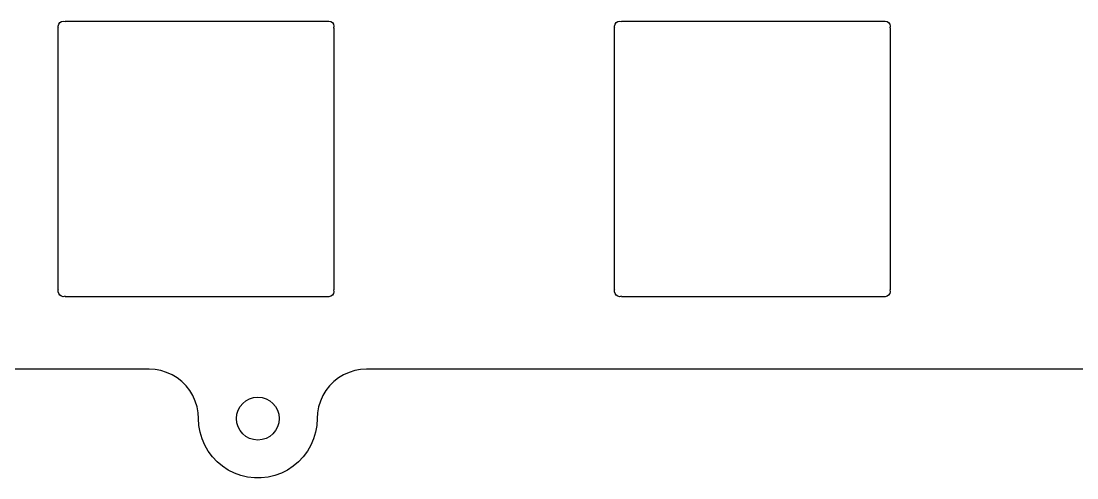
# Model space of a CAD drawing. Extents: x 55 to 248, y -167 to -34.
# Drawn here: x 110.1 to 164.3, y -167.2 to -143.7 of the extents above; entities that cross this region are included whole.
import ezdxf

# ---------------------------------------------------------------- set-up
doc = ezdxf.new("R2010")
doc.units = 0
doc.layers.add('Part__Feature1502', color=7, linetype='CONTINUOUS')

msp = doc.modelspace()

# ---------------------------------------------------------------- linework, layer by layer
at = {"layer": 'Part__Feature1502'}
for p, q in [((111.987, -143.992), (112.007, -143.894)), ((111.987, -143.992, 1.58), (112.007, -143.894, 1.58)), ((111.987, -143.992, 1.58), (112.007, -143.894, 1.58)), ((111.987, -143.992), (112.007, -143.894)), ((111.987, -144.089), (111.987, -143.992)), ((111.987, -144.089, 1.58), (111.987, -143.992, 1.58)), ((111.987, -144.089), (111.987, -143.992)), ((111.987, -144.089, 1.58), (111.987, -143.992, 1.58)), ((111.987, -143.992), (111.987, -143.992, 1.58)), ((111.987, -143.992), (111.987, -143.992, 1.58)), ((111.987, -157.536), (111.987, -144.089)), ((111.987, -157.532, 1.58), (111.987, -144.089, 1.58)), ((111.987, -157.536), (111.987, -144.089)), ((111.987, -157.532, 1.58), (111.987, -144.089, 1.58)), ((112.007, -143.894), (112.062, -143.812)), ((112.007, -143.894, 1.58), (112.062, -143.812, 1.58)), ((112.007, -143.894, 1.58), (112.062, -143.812, 1.58)), ((112.007, -143.894), (112.062, -143.812)), ((112.007, -143.894), (112.007, -143.894, 1.58)), ((112.007, -143.894), (112.007, -143.894, 1.58)), ((112.007, -144.089), (112.007, -144.089, 1.58)), ((112.007, -144.089), (112.007, -144.089, 1.58)), ((112.062, -143.812), (112.144, -143.757)), ((112.062, -143.812, 1.58), (112.144, -143.757, 1.58)), ((112.062, -143.812, 1.58), (112.144, -143.757, 1.58)), ((112.062, -143.812), (112.144, -143.757)), ((112.062, -143.812), (112.062, -143.812, 1.58)), ((112.062, -143.812), (112.062, -143.812, 1.58)), ((112.144, -143.757), (112.241, -143.737)), ((112.144, -143.757, 1.58), (112.241, -143.737, 1.58)), ((112.144, -143.757, 1.58), (112.241, -143.737, 1.58)), ((112.144, -143.757), (112.241, -143.737)), ((112.144, -143.757), (112.144, -143.757, 1.58)), ((112.144, -143.757), (112.144, -143.757, 1.58)), ((112.242, -143.738), (112.339, -143.757)), ((112.242, -143.738, 1.58), (112.343, -143.758, 1.58)), ((112.242, -143.738), (112.242, -143.738, 1.58)), ((112.242, -143.738), (112.242, -143.738, 1.58)), ((112.242, -143.738, 1.58), (112.343, -143.758, 1.58)), ((112.242, -143.738), (112.339, -143.757)), ((112.339, -143.738), (125.786, -143.738)), ((112.339, -143.738), (125.786, -143.738)), ((112.339, -143.757), (112.339, -143.757, 1.58)), ((112.339, -143.757), (112.339, -143.757, 1.58)), ((112.343, -143.738, 1.58), (125.786, -143.738, 1.58)), ((112.343, -143.738, 1.58), (125.786, -143.738, 1.58)), ((125.786, -143.738), (125.883, -143.738)), ((125.786, -143.738, 1.58), (125.883, -143.738, 1.58)), ((125.786, -143.738), (125.883, -143.738)), ((125.786, -143.738, 1.58), (125.883, -143.738, 1.58)), ((125.786, -143.757), (125.786, -143.757, 1.58)), ((125.786, -143.757), (125.786, -143.757, 1.58)), ((125.883, -143.738), (125.981, -143.757)), ((125.883, -143.738, 1.58), (125.981, -143.757, 1.58)), ((125.883, -143.738), (125.883, -143.738, 1.58)), ((125.883, -143.738), (125.883, -143.738, 1.58)), ((125.883, -143.738, 1.58), (125.981, -143.757, 1.58)), ((125.883, -143.738), (125.981, -143.757)), ((125.981, -143.757), (126.063, -143.812)), ((125.981, -143.757, 1.58), (126.063, -143.812, 1.58)), ((125.981, -143.757), (125.981, -143.757, 1.58)), ((125.981, -143.757), (125.981, -143.757, 1.58)), ((125.981, -143.757, 1.58), (126.063, -143.812, 1.58)), ((125.981, -143.757), (126.063, -143.812)), ((126.063, -143.812), (126.118, -143.894)), ((126.063, -143.812, 1.58), (126.118, -143.894, 1.58)), ((126.063, -143.812), (126.063, -143.812, 1.58)), ((126.063, -143.812), (126.063, -143.812, 1.58)), ((126.063, -143.812, 1.58), (126.118, -143.894, 1.58)), ((126.063, -143.812), (126.118, -143.894)), ((126.138, -143.992, 1.58), (126.117, -144.093, 1.58)), ((126.138, -143.992, 1.58), (126.117, -144.093, 1.58)), ((126.118, -143.894), (126.138, -143.992)), ((126.118, -143.894, 1.58), (126.138, -143.992, 1.58)), ((126.118, -143.894), (126.118, -143.894, 1.58)), ((126.118, -143.894), (126.118, -143.894, 1.58)), ((126.118, -143.894, 1.58), (126.138, -143.992, 1.58)), ((126.118, -143.894), (126.138, -143.992)), ((126.138, -143.992), (126.118, -144.089)), ((126.138, -143.992), (126.118, -144.089)), ((126.118, -144.089), (126.118, -144.089, 1.58)), ((126.118, -144.089), (126.118, -144.089, 1.58)), ((126.138, -143.992), (126.138, -143.992, 1.58)), ((126.138, -143.992), (126.138, -143.992, 1.58)), ((126.138, -144.089), (126.138, -157.536)), ((126.138, -144.089), (126.138, -157.536)), ((126.138, -144.093, 1.58), (126.138, -157.536, 1.58)), ((126.138, -144.093, 1.58), (126.138, -157.536, 1.58)), ((140.562, -143.992), (140.582, -143.894)), ((140.562, -143.992, 1.58), (140.582, -143.894, 1.58)), ((140.562, -143.992, 1.58), (140.582, -143.894, 1.58)), ((140.562, -143.992), (140.582, -143.894)), ((140.562, -144.089), (140.562, -143.992)), ((140.562, -144.089, 1.58), (140.562, -143.992, 1.58)), ((140.562, -144.089), (140.562, -143.992)), ((140.562, -144.089, 1.58), (140.562, -143.992, 1.58)), ((140.562, -143.992), (140.562, -143.992, 1.58)), ((140.562, -143.992), (140.562, -143.992, 1.58)), ((140.562, -157.536), (140.562, -144.089)), ((140.562, -157.536, 1.58), (140.562, -144.089, 1.58)), ((140.562, -157.536), (140.562, -144.089)), ((140.562, -157.536, 1.58), (140.562, -144.089, 1.58)), ((140.582, -143.894), (140.637, -143.812)), ((140.582, -143.894, 1.58), (140.637, -143.812, 1.58)), ((140.582, -143.894, 1.58), (140.637, -143.812, 1.58)), ((140.582, -143.894), (140.637, -143.812)), ((140.582, -143.894), (140.582, -143.894, 1.58)), ((140.582, -143.894), (140.582, -143.894, 1.58)), ((140.582, -144.089), (140.582, -144.089, 1.58)), ((140.582, -144.089), (140.582, -144.089, 1.58)), ((140.637, -143.812), (140.719, -143.757)), ((140.637, -143.812, 1.58), (140.719, -143.757, 1.58)), ((140.637, -143.812, 1.58), (140.719, -143.757, 1.58)), ((140.637, -143.812), (140.719, -143.757)), ((140.637, -143.812), (140.637, -143.812, 1.58)), ((140.637, -143.812), (140.637, -143.812, 1.58)), ((140.719, -143.757), (140.816, -143.737)), ((140.719, -143.757, 1.58), (140.816, -143.737, 1.58)), ((140.719, -143.757, 1.58), (140.816, -143.737, 1.58)), ((140.719, -143.757), (140.816, -143.737)), ((140.719, -143.757), (140.719, -143.757, 1.58)), ((140.719, -143.757), (140.719, -143.757, 1.58)), ((140.816, -143.738), (140.914, -143.757)), ((140.816, -143.738, 1.58), (140.914, -143.757, 1.58)), ((140.816, -143.738), (140.816, -143.738, 1.58)), ((140.816, -143.738), (140.816, -143.738, 1.58)), ((140.816, -143.738, 1.58), (140.914, -143.757, 1.58)), ((140.816, -143.738), (140.914, -143.757)), ((140.914, -143.738), (154.361, -143.738)), ((140.914, -143.738, 1.58), (154.361, -143.738, 1.58)), ((140.914, -143.738), (154.361, -143.738)), ((140.914, -143.738, 1.58), (154.361, -143.738, 1.58)), ((140.914, -143.757), (140.914, -143.757, 1.58)), ((140.914, -143.757), (140.914, -143.757, 1.58)), ((154.361, -143.738), (154.458, -143.738)), ((154.361, -143.738, 1.58), (154.458, -143.738, 1.58)), ((154.361, -143.738), (154.458, -143.738)), ((154.361, -143.738, 1.58), (154.458, -143.738, 1.58)), ((154.361, -143.757), (154.361, -143.757, 1.58)), ((154.361, -143.757), (154.361, -143.757, 1.58)), ((154.458, -143.738), (154.556, -143.757)), ((154.458, -143.738, 1.58), (154.556, -143.757, 1.58)), ((154.458, -143.738), (154.458, -143.738, 1.58)), ((154.458, -143.738), (154.458, -143.738, 1.58)), ((154.458, -143.738, 1.58), (154.556, -143.757, 1.58)), ((154.458, -143.738), (154.556, -143.757)), ((154.556, -143.757), (154.638, -143.812)), ((154.556, -143.757, 1.58), (154.638, -143.812, 1.58)), ((154.556, -143.757), (154.556, -143.757, 1.58)), ((154.556, -143.757), (154.556, -143.757, 1.58)), ((154.556, -143.757, 1.58), (154.638, -143.812, 1.58)), ((154.556, -143.757), (154.638, -143.812)), ((154.638, -143.812), (154.693, -143.894)), ((154.638, -143.812, 1.58), (154.693, -143.894, 1.58)), ((154.638, -143.812), (154.638, -143.812, 1.58)), ((154.638, -143.812), (154.638, -143.812, 1.58)), ((154.638, -143.812, 1.58), (154.693, -143.894, 1.58)), ((154.638, -143.812), (154.693, -143.894)), ((154.693, -143.894), (154.713, -143.992)), ((154.693, -143.894, 1.58), (154.713, -143.992, 1.58)), ((154.693, -143.894), (154.693, -143.894, 1.58)), ((154.693, -143.894), (154.693, -143.894, 1.58)), ((154.693, -143.894, 1.58), (154.713, -143.992, 1.58)), ((154.693, -143.894), (154.713, -143.992)), ((154.713, -143.992), (154.693, -144.089)), ((154.713, -143.992, 1.58), (154.693, -144.089, 1.58)), ((154.713, -143.992, 1.58), (154.693, -144.089, 1.58)), ((154.713, -143.992), (154.693, -144.089)), ((154.693, -144.089), (154.693, -144.089, 1.58)), ((154.693, -144.089), (154.693, -144.089, 1.58)), ((154.713, -143.992), (154.713, -143.992, 1.58)), ((154.713, -143.992), (154.713, -143.992, 1.58)), ((154.713, -144.089), (154.713, -157.536)), ((154.713, -144.089, 1.58), (154.713, -157.536, 1.58)), ((154.713, -144.089), (154.713, -157.536)), ((154.713, -144.089, 1.58), (154.713, -157.536, 1.58)), ((111.987, -157.633, 1.58), (111.987, -157.532, 1.58)), ((111.987, -157.633, 1.58), (111.987, -157.532, 1.58)), ((111.987, -157.633), (111.987, -157.536)), ((111.987, -157.633), (111.987, -157.536)), ((112.007, -157.731), (111.987, -157.633)), ((112.007, -157.731, 1.58), (111.987, -157.633, 1.58)), ((112.007, -157.731, 1.58), (111.987, -157.633, 1.58)), ((111.987, -157.633), (111.987, -157.633, 1.58)), ((112.007, -157.731), (111.987, -157.633)), ((111.987, -157.633), (111.987, -157.633, 1.58)), ((112.007, -157.536), (112.007, -157.536, 1.58)), ((112.007, -157.536), (112.007, -157.536, 1.58)), ((112.062, -157.813), (112.007, -157.731)), ((112.062, -157.813, 1.58), (112.007, -157.731, 1.58)), ((112.062, -157.813, 1.58), (112.007, -157.731, 1.58)), ((112.007, -157.731), (112.007, -157.731, 1.58)), ((112.062, -157.813), (112.007, -157.731)), ((112.007, -157.731), (112.007, -157.731, 1.58)), ((126.118, -157.731), (126.063, -157.813)), ((126.118, -157.731, 1.58), (126.063, -157.813, 1.58)), ((126.118, -157.731, 1.58), (126.063, -157.813, 1.58)), ((126.118, -157.731), (126.063, -157.813)), ((126.118, -157.536), (126.138, -157.633)), ((126.118, -157.536, 1.58), (126.138, -157.633, 1.58)), ((126.118, -157.536), (126.118, -157.536, 1.58)), ((126.118, -157.536), (126.118, -157.536, 1.58)), ((126.118, -157.536, 1.58), (126.138, -157.633, 1.58)), ((126.118, -157.536), (126.138, -157.633)), ((126.138, -157.633), (126.118, -157.731)), ((126.138, -157.633, 1.58), (126.118, -157.731, 1.58)), ((126.138, -157.633, 1.58), (126.118, -157.731, 1.58)), ((126.138, -157.633), (126.118, -157.731)), ((126.118, -157.731), (126.118, -157.731, 1.58)), ((126.118, -157.731), (126.118, -157.731, 1.58)), ((126.138, -157.633), (126.138, -157.633, 1.58)), ((126.138, -157.633), (126.138, -157.633, 1.58)), ((140.562, -157.633), (140.562, -157.536)), ((140.562, -157.633, 1.58), (140.562, -157.536, 1.58)), ((140.562, -157.633), (140.562, -157.536)), ((140.562, -157.633, 1.58), (140.562, -157.536, 1.58)), ((140.582, -157.731), (140.562, -157.633)), ((140.582, -157.731, 1.58), (140.562, -157.633, 1.58)), ((140.582, -157.731, 1.58), (140.562, -157.633, 1.58)), ((140.562, -157.633), (140.562, -157.633, 1.58)), ((140.582, -157.731), (140.562, -157.633)), ((140.562, -157.633), (140.562, -157.633, 1.58)), ((140.582, -157.536), (140.582, -157.536, 1.58)), ((140.582, -157.536), (140.582, -157.536, 1.58)), ((140.637, -157.813), (140.582, -157.731)), ((140.637, -157.813, 1.58), (140.582, -157.731, 1.58)), ((140.637, -157.813, 1.58), (140.582, -157.731, 1.58)), ((140.582, -157.731), (140.582, -157.731, 1.58)), ((140.637, -157.813), (140.582, -157.731)), ((140.582, -157.731), (140.582, -157.731, 1.58)), ((154.693, -157.731), (154.638, -157.813)), ((154.693, -157.731, 1.58), (154.638, -157.813, 1.58)), ((154.693, -157.731, 1.58), (154.638, -157.813, 1.58)), ((154.693, -157.731), (154.638, -157.813)), ((154.693, -157.536), (154.713, -157.633)), ((154.693, -157.536, 1.58), (154.713, -157.633, 1.58)), ((154.693, -157.536), (154.693, -157.536, 1.58)), ((154.693, -157.536), (154.693, -157.536, 1.58)), ((154.693, -157.536, 1.58), (154.713, -157.633, 1.58)), ((154.693, -157.536), (154.713, -157.633)), ((154.713, -157.633), (154.693, -157.731)), ((154.713, -157.633, 1.58), (154.693, -157.731, 1.58)), ((154.713, -157.633, 1.58), (154.693, -157.731, 1.58)), ((154.713, -157.633), (154.693, -157.731)), ((154.693, -157.731), (154.693, -157.731, 1.58)), ((154.693, -157.731), (154.693, -157.731, 1.58)), ((154.713, -157.633), (154.713, -157.633, 1.58)), ((154.713, -157.633), (154.713, -157.633, 1.58)), ((112.144, -157.868), (112.062, -157.813)), ((112.144, -157.868, 1.58), (112.062, -157.813, 1.58)), ((112.144, -157.868, 1.58), (112.062, -157.813, 1.58)), ((112.062, -157.813), (112.062, -157.813, 1.58)), ((112.144, -157.868), (112.062, -157.813)), ((112.062, -157.813), (112.062, -157.813, 1.58)), ((112.242, -157.887), (112.144, -157.868)), ((112.242, -157.887, 1.58), (112.144, -157.868, 1.58)), ((112.242, -157.887, 1.58), (112.144, -157.868, 1.58)), ((112.144, -157.868), (112.144, -157.868, 1.58)), ((112.242, -157.887), (112.144, -157.868)), ((112.144, -157.868), (112.144, -157.868, 1.58)), ((112.339, -157.868), (112.242, -157.888)), ((112.339, -157.868, 1.58), (112.242, -157.888, 1.58)), ((112.339, -157.868, 1.58), (112.242, -157.888, 1.58)), ((112.339, -157.868), (112.242, -157.888)), ((112.242, -157.887), (112.242, -157.887, 1.58)), ((112.242, -157.887), (112.242, -157.887, 1.58)), ((112.339, -157.868), (112.339, -157.868, 1.58)), ((112.339, -157.868), (112.339, -157.868, 1.58)), ((125.786, -157.887), (112.339, -157.887)), ((125.782, -157.887, 1.58), (112.339, -157.887, 1.58)), ((125.786, -157.887), (112.339, -157.887)), ((125.782, -157.887, 1.58), (112.339, -157.887, 1.58)), ((125.883, -157.887, 1.58), (125.782, -157.887, 1.58)), ((125.883, -157.887, 1.58), (125.782, -157.887, 1.58)), ((125.786, -157.868), (125.786, -157.868, 1.58)), ((125.786, -157.868), (125.786, -157.868, 1.58)), ((125.883, -157.887), (125.786, -157.887)), ((125.883, -157.887), (125.786, -157.887)), ((125.883, -157.887), (125.883, -157.887, 1.58)), ((125.883, -157.887), (125.883, -157.887, 1.58)), ((125.981, -157.868), (125.884, -157.888)), ((125.981, -157.868, 1.58), (125.884, -157.888, 1.58)), ((125.981, -157.868, 1.58), (125.884, -157.888, 1.58)), ((125.981, -157.868), (125.884, -157.888)), ((126.063, -157.813), (125.981, -157.868)), ((126.063, -157.813, 1.58), (125.981, -157.868, 1.58)), ((126.063, -157.813, 1.58), (125.981, -157.868, 1.58)), ((126.063, -157.813), (125.981, -157.868)), ((125.981, -157.868), (125.981, -157.868, 1.58)), ((125.981, -157.868), (125.981, -157.868, 1.58)), ((126.063, -157.813), (126.063, -157.813, 1.58)), ((126.063, -157.813), (126.063, -157.813, 1.58)), ((140.719, -157.868), (140.637, -157.813)), ((140.719, -157.868, 1.58), (140.637, -157.813, 1.58)), ((140.719, -157.868, 1.58), (140.637, -157.813, 1.58)), ((140.637, -157.813), (140.637, -157.813, 1.58)), ((140.719, -157.868), (140.637, -157.813)), ((140.637, -157.813), (140.637, -157.813, 1.58)), ((140.816, -157.887), (140.719, -157.868)), ((140.816, -157.887, 1.58), (140.719, -157.868, 1.58)), ((140.816, -157.887, 1.58), (140.719, -157.868, 1.58)), ((140.719, -157.868), (140.719, -157.868, 1.58)), ((140.816, -157.887), (140.719, -157.868)), ((140.719, -157.868), (140.719, -157.868, 1.58)), ((140.914, -157.868), (140.816, -157.888)), ((140.914, -157.868, 1.58), (140.816, -157.888, 1.58)), ((140.914, -157.868, 1.58), (140.816, -157.888, 1.58)), ((140.914, -157.868), (140.816, -157.888)), ((140.816, -157.887), (140.816, -157.887, 1.58)), ((140.816, -157.887), (140.816, -157.887, 1.58)), ((140.914, -157.868), (140.914, -157.868, 1.58)), ((140.914, -157.868), (140.914, -157.868, 1.58)), ((154.361, -157.887), (140.914, -157.887)), ((154.361, -157.887, 1.58), (140.914, -157.887, 1.58)), ((154.361, -157.887), (140.914, -157.887)), ((154.361, -157.887, 1.58), (140.914, -157.887, 1.58)), ((154.361, -157.868), (154.361, -157.868, 1.58)), ((154.361, -157.868), (154.361, -157.868, 1.58)), ((154.458, -157.887), (154.361, -157.887)), ((154.458, -157.887, 1.58), (154.361, -157.887, 1.58)), ((154.458, -157.887), (154.361, -157.887)), ((154.458, -157.887, 1.58), (154.361, -157.887, 1.58)), ((154.556, -157.868), (154.458, -157.888)), ((154.556, -157.868, 1.58), (154.458, -157.888, 1.58)), ((154.556, -157.868, 1.58), (154.458, -157.888, 1.58)), ((154.556, -157.868), (154.458, -157.888)), ((154.458, -157.887), (154.458, -157.887, 1.58)), ((154.458, -157.887), (154.458, -157.887, 1.58)), ((154.638, -157.813), (154.556, -157.868)), ((154.638, -157.813, 1.58), (154.556, -157.868, 1.58)), ((154.638, -157.813, 1.58), (154.556, -157.868, 1.58)), ((154.638, -157.813), (154.556, -157.868)), ((154.556, -157.868), (154.556, -157.868, 1.58)), ((154.556, -157.868), (154.556, -157.868, 1.58)), ((154.638, -157.813), (154.638, -157.813, 1.58)), ((154.638, -157.813), (154.638, -157.813, 1.58)), ((116.65, -161.61), (61.91, -161.607)), ((116.65, -161.61, 1.58), (61.91, -161.607, 1.58)), ((116.65, -161.61, 1.58), (61.91, -161.607, 1.58)), ((116.65, -161.61), (61.91, -161.607)), ((116.956, -161.629), (116.65, -161.61)), ((116.956, -161.629, 1.58), (116.65, -161.61, 1.58)), ((116.65, -161.61), (116.65, -161.61, 1.58)), ((116.956, -161.629, 1.58), (116.65, -161.61, 1.58)), ((116.65, -161.61), (116.65, -161.61, 1.58)), ((116.956, -161.629), (116.65, -161.61)), ((117.258, -161.684), (116.956, -161.629)), ((117.258, -161.684, 1.58), (116.956, -161.629, 1.58)), ((116.956, -161.629), (116.956, -161.629, 1.58)), ((117.258, -161.684, 1.58), (116.956, -161.629, 1.58)), ((116.956, -161.629), (116.956, -161.629, 1.58)), ((117.258, -161.684), (116.956, -161.629)), ((117.55, -161.775), (117.258, -161.684)), ((117.55, -161.775, 1.58), (117.258, -161.684, 1.58)), ((117.258, -161.684), (117.258, -161.684, 1.58)), ((117.55, -161.775, 1.58), (117.258, -161.684, 1.58)), ((117.258, -161.684), (117.258, -161.684, 1.58)), ((117.55, -161.775), (117.258, -161.684)), ((117.83, -161.901), (117.55, -161.775)), ((117.83, -161.901, 1.58), (117.55, -161.775, 1.58)), ((117.55, -161.775), (117.55, -161.775, 1.58)), ((117.83, -161.901, 1.58), (117.55, -161.775, 1.58)), ((117.55, -161.775), (117.55, -161.775, 1.58)), ((117.83, -161.901), (117.55, -161.775)), ((118.092, -162.059), (117.83, -161.901)), ((118.092, -162.059, 1.58), (117.83, -161.901, 1.58)), ((117.83, -161.901), (117.83, -161.901, 1.58)), ((118.092, -162.059, 1.58), (117.83, -161.901, 1.58)), ((117.83, -161.901), (117.83, -161.901, 1.58)), ((118.092, -162.059), (117.83, -161.901)), ((118.333, -162.248), (118.092, -162.059)), ((118.333, -162.248, 1.58), (118.092, -162.059, 1.58)), ((118.092, -162.059), (118.092, -162.059, 1.58)), ((118.333, -162.248, 1.58), (118.092, -162.059, 1.58)), ((118.092, -162.059), (118.092, -162.059, 1.58)), ((118.333, -162.248), (118.092, -162.059)), ((126.38, -162.059), (126.139, -162.248)), ((126.38, -162.059, 1.58), (126.139, -162.248, 1.58)), ((126.38, -162.059, 1.58), (126.139, -162.248, 1.58)), ((126.38, -162.059), (126.139, -162.248)), ((126.642, -161.901), (126.38, -162.059)), ((126.642, -161.901, 1.58), (126.38, -162.059, 1.58)), ((126.642, -161.901, 1.58), (126.38, -162.059, 1.58)), ((126.642, -161.901), (126.38, -162.059)), ((126.38, -162.059), (126.38, -162.059, 1.58)), ((126.38, -162.059), (126.38, -162.059, 1.58)), ((126.922, -161.775), (126.642, -161.901)), ((126.922, -161.775, 1.58), (126.642, -161.901, 1.58)), ((126.922, -161.775, 1.58), (126.642, -161.901, 1.58)), ((126.922, -161.775), (126.642, -161.901)), ((126.642, -161.901), (126.642, -161.901, 1.58)), ((126.642, -161.901), (126.642, -161.901, 1.58)), ((127.214, -161.684), (126.922, -161.775)), ((127.214, -161.684, 1.58), (126.922, -161.775, 1.58)), ((127.214, -161.684, 1.58), (126.922, -161.775, 1.58)), ((127.214, -161.684), (126.922, -161.775)), ((126.922, -161.775), (126.922, -161.775, 1.58)), ((126.922, -161.775), (126.922, -161.775, 1.58)), ((127.515, -161.629), (127.214, -161.684)), ((127.515, -161.629, 1.58), (127.214, -161.684, 1.58)), ((127.515, -161.629, 1.58), (127.214, -161.684, 1.58)), ((127.515, -161.629), (127.214, -161.684)), ((127.214, -161.684), (127.214, -161.684, 1.58)), ((127.214, -161.684), (127.214, -161.684, 1.58)), ((127.821, -161.61), (127.515, -161.629)), ((127.821, -161.61, 1.58), (127.515, -161.629, 1.58)), ((127.821, -161.61, 1.58), (127.515, -161.629, 1.58)), ((127.821, -161.61), (127.515, -161.629)), ((127.515, -161.629), (127.515, -161.629, 1.58)), ((127.515, -161.629), (127.515, -161.629, 1.58)), ((176.976, -161.61), (127.821, -161.61)), ((176.976, -161.61, 1.58), (127.821, -161.61, 1.58)), ((127.821, -161.61), (127.821, -161.61, 1.58)), ((176.976, -161.61, 1.58), (127.821, -161.61, 1.58)), ((127.821, -161.61), (127.821, -161.61, 1.58)), ((176.976, -161.61), (127.821, -161.61)), ((118.55, -162.465), (118.333, -162.248)), ((118.55, -162.465, 1.58), (118.333, -162.248, 1.58)), ((118.333, -162.248), (118.333, -162.248, 1.58)), ((118.55, -162.465, 1.58), (118.333, -162.248, 1.58)), ((118.333, -162.248), (118.333, -162.248, 1.58)), ((118.55, -162.465), (118.333, -162.248)), ((118.739, -162.706), (118.55, -162.465)), ((118.739, -162.706, 1.58), (118.55, -162.465, 1.58)), ((118.55, -162.465), (118.55, -162.465, 1.58)), ((118.739, -162.706, 1.58), (118.55, -162.465, 1.58)), ((118.55, -162.465), (118.55, -162.465, 1.58)), ((118.739, -162.706), (118.55, -162.465)), ((125.922, -162.465), (125.733, -162.706)), ((125.922, -162.465, 1.58), (125.733, -162.706, 1.58)), ((125.922, -162.465, 1.58), (125.733, -162.706, 1.58)), ((125.922, -162.465), (125.733, -162.706)), ((126.139, -162.248), (125.922, -162.465)), ((126.139, -162.248, 1.58), (125.922, -162.465, 1.58)), ((126.139, -162.248, 1.58), (125.922, -162.465, 1.58)), ((126.139, -162.248), (125.922, -162.465)), ((125.922, -162.465), (125.922, -162.465, 1.58)), ((125.922, -162.465), (125.922, -162.465, 1.58)), ((126.139, -162.248), (126.139, -162.248, 1.58)), ((126.139, -162.248), (126.139, -162.248, 1.58)), ((118.897, -162.968), (118.739, -162.706)), ((118.897, -162.968, 1.58), (118.739, -162.706, 1.58)), ((118.739, -162.706), (118.739, -162.706, 1.58)), ((118.897, -162.968, 1.58), (118.739, -162.706, 1.58)), ((118.739, -162.706), (118.739, -162.706, 1.58)), ((118.897, -162.968), (118.739, -162.706)), ((119.023, -163.248), (118.897, -162.968)), ((119.023, -163.248, 1.58), (118.897, -162.968, 1.58)), ((118.897, -162.968), (118.897, -162.968, 1.58)), ((119.023, -163.248, 1.58), (118.897, -162.968, 1.58)), ((118.897, -162.968), (118.897, -162.968, 1.58)), ((119.023, -163.248), (118.897, -162.968)), ((125.574, -162.968), (125.449, -163.248)), ((125.574, -162.968, 1.58), (125.449, -163.248, 1.58)), ((125.574, -162.968, 1.58), (125.449, -163.248, 1.58)), ((125.574, -162.968), (125.449, -163.248)), ((125.733, -162.706), (125.574, -162.968)), ((125.733, -162.706, 1.58), (125.574, -162.968, 1.58)), ((125.733, -162.706, 1.58), (125.574, -162.968, 1.58)), ((125.733, -162.706), (125.574, -162.968)), ((125.574, -162.968), (125.574, -162.968, 1.58)), ((125.574, -162.968), (125.574, -162.968, 1.58)), ((125.733, -162.706), (125.733, -162.706, 1.58)), ((125.733, -162.706), (125.733, -162.706, 1.58)), ((119.114, -163.54), (119.023, -163.248)), ((119.114, -163.54, 1.58), (119.023, -163.248, 1.58)), ((119.023, -163.248), (119.023, -163.248, 1.58)), ((119.114, -163.54, 1.58), (119.023, -163.248, 1.58)), ((119.023, -163.248), (119.023, -163.248, 1.58)), ((119.114, -163.54), (119.023, -163.248)), ((119.169, -163.842), (119.114, -163.54)), ((119.169, -163.842, 1.58), (119.114, -163.54, 1.58)), ((119.114, -163.54), (119.114, -163.54, 1.58)), ((119.169, -163.842, 1.58), (119.114, -163.54, 1.58)), ((119.114, -163.54), (119.114, -163.54, 1.58)), ((119.169, -163.842), (119.114, -163.54)), ((125.358, -163.54), (125.302, -163.842)), ((125.358, -163.54, 1.58), (125.302, -163.842, 1.58)), ((125.358, -163.54, 1.58), (125.302, -163.842, 1.58)), ((125.358, -163.54), (125.302, -163.842)), ((125.449, -163.248), (125.358, -163.54)), ((125.449, -163.248, 1.58), (125.358, -163.54, 1.58)), ((125.449, -163.248, 1.58), (125.358, -163.54, 1.58)), ((125.449, -163.248), (125.358, -163.54)), ((125.358, -163.54), (125.358, -163.54, 1.58)), ((125.358, -163.54), (125.358, -163.54, 1.58)), ((125.449, -163.248), (125.449, -163.248, 1.58)), ((125.449, -163.248), (125.449, -163.248, 1.58)), ((119.188, -164.148), (119.169, -163.842)), ((119.188, -164.148, 1.58), (119.169, -163.842, 1.58)), ((119.169, -163.842), (119.169, -163.842, 1.58)), ((119.188, -164.148, 1.58), (119.169, -163.842, 1.58)), ((119.169, -163.842), (119.169, -163.842, 1.58)), ((119.188, -164.148), (119.169, -163.842)), ((119.208, -164.501), (119.188, -164.148)), ((119.208, -164.501, 1.58), (119.188, -164.148, 1.58)), ((119.188, -164.148), (119.188, -164.148, 1.58)), ((119.208, -164.501, 1.58), (119.188, -164.148, 1.58)), ((119.188, -164.148), (119.188, -164.148, 1.58)), ((119.208, -164.501), (119.188, -164.148)), ((123.336, -164.148), (123.336, -164.148, 1.58)), ((123.336, -164.148), (123.336, -164.148, 1.58)), ((125.284, -164.148), (125.263, -164.501)), ((125.284, -164.148, 1.58), (125.263, -164.501, 1.58)), ((125.284, -164.148, 1.58), (125.263, -164.501, 1.58)), ((125.284, -164.148), (125.263, -164.501)), ((125.302, -163.842), (125.284, -164.148)), ((125.302, -163.842, 1.58), (125.284, -164.148, 1.58)), ((125.302, -163.842, 1.58), (125.284, -164.148, 1.58)), ((125.302, -163.842), (125.284, -164.148)), ((125.284, -164.148), (125.284, -164.148, 1.58)), ((125.284, -164.148), (125.284, -164.148, 1.58)), ((125.302, -163.842), (125.302, -163.842, 1.58)), ((125.302, -163.842), (125.302, -163.842, 1.58)), ((119.27, -164.85), (119.208, -164.501)), ((119.27, -164.85, 1.58), (119.208, -164.501, 1.58)), ((119.208, -164.501), (119.208, -164.501, 1.58)), ((119.27, -164.85, 1.58), (119.208, -164.501, 1.58)), ((119.208, -164.501), (119.208, -164.501, 1.58)), ((119.27, -164.85), (119.208, -164.501)), ((119.372, -165.19), (119.27, -164.85)), ((119.372, -165.19, 1.58), (119.27, -164.85, 1.58)), ((119.27, -164.85), (119.27, -164.85, 1.58)), ((119.372, -165.19, 1.58), (119.27, -164.85, 1.58)), ((119.27, -164.85), (119.27, -164.85, 1.58)), ((119.372, -165.19), (119.27, -164.85)), ((125.202, -164.85), (125.1, -165.19)), ((125.202, -164.85, 1.58), (125.1, -165.19, 1.58)), ((125.202, -164.85, 1.58), (125.1, -165.19, 1.58)), ((125.202, -164.85), (125.1, -165.19)), ((125.263, -164.501), (125.202, -164.85)), ((125.263, -164.501, 1.58), (125.202, -164.85, 1.58)), ((125.263, -164.501, 1.58), (125.202, -164.85, 1.58)), ((125.263, -164.501), (125.202, -164.85)), ((125.202, -164.85), (125.202, -164.85, 1.58)), ((125.202, -164.85), (125.202, -164.85, 1.58)), ((125.263, -164.501), (125.263, -164.501, 1.58)), ((125.263, -164.501), (125.263, -164.501, 1.58)), ((119.512, -165.515), (119.372, -165.19)), ((119.512, -165.515, 1.58), (119.372, -165.19, 1.58)), ((119.372, -165.19), (119.372, -165.19, 1.58)), ((119.512, -165.515, 1.58), (119.372, -165.19, 1.58)), ((119.372, -165.19), (119.372, -165.19, 1.58)), ((119.512, -165.515), (119.372, -165.19)), ((125.1, -165.19), (124.96, -165.515)), ((125.1, -165.19, 1.58), (124.96, -165.515, 1.58)), ((125.1, -165.19, 1.58), (124.96, -165.515, 1.58)), ((125.1, -165.19), (124.96, -165.515)), ((125.1, -165.19), (125.1, -165.19, 1.58)), ((125.1, -165.19), (125.1, -165.19, 1.58)), ((119.689, -165.822), (119.512, -165.515)), ((119.689, -165.822, 1.58), (119.512, -165.515, 1.58)), ((119.512, -165.515), (119.512, -165.515, 1.58)), ((119.689, -165.822, 1.58), (119.512, -165.515, 1.58)), ((119.512, -165.515), (119.512, -165.515, 1.58)), ((119.689, -165.822), (119.512, -165.515)), ((119.901, -166.107), (119.689, -165.822)), ((119.901, -166.107, 1.58), (119.689, -165.822, 1.58)), ((119.689, -165.822), (119.689, -165.822, 1.58)), ((119.901, -166.107, 1.58), (119.689, -165.822, 1.58)), ((119.689, -165.822), (119.689, -165.822, 1.58)), ((119.901, -166.107), (119.689, -165.822)), ((124.782, -165.822), (124.571, -166.107)), ((124.782, -165.822, 1.58), (124.571, -166.107, 1.58)), ((124.782, -165.822, 1.58), (124.571, -166.107, 1.58)), ((124.782, -165.822), (124.571, -166.107)), ((124.96, -165.515), (124.782, -165.822)), ((124.96, -165.515, 1.58), (124.782, -165.822, 1.58)), ((124.96, -165.515, 1.58), (124.782, -165.822, 1.58)), ((124.96, -165.515), (124.782, -165.822)), ((124.782, -165.822), (124.782, -165.822, 1.58)), ((124.782, -165.822), (124.782, -165.822, 1.58)), ((124.96, -165.515), (124.96, -165.515, 1.58)), ((124.96, -165.515), (124.96, -165.515, 1.58)), ((120.144, -166.365), (119.901, -166.107)), ((120.144, -166.365, 1.58), (119.901, -166.107, 1.58)), ((119.901, -166.107), (119.901, -166.107, 1.58)), ((120.144, -166.365, 1.58), (119.901, -166.107, 1.58)), ((119.901, -166.107), (119.901, -166.107, 1.58)), ((120.144, -166.365), (119.901, -166.107)), ((120.416, -166.592), (120.144, -166.365)), ((120.416, -166.592, 1.58), (120.144, -166.365, 1.58)), ((120.144, -166.365), (120.144, -166.365, 1.58)), ((120.416, -166.592, 1.58), (120.144, -166.365, 1.58)), ((120.144, -166.365), (120.144, -166.365, 1.58)), ((120.416, -166.592), (120.144, -166.365)), ((124.327, -166.365), (124.056, -166.592)), ((124.327, -166.365, 1.58), (124.056, -166.592, 1.58)), ((124.327, -166.365, 1.58), (124.056, -166.592, 1.58)), ((124.327, -166.365), (124.056, -166.592)), ((124.571, -166.107), (124.327, -166.365)), ((124.571, -166.107, 1.58), (124.327, -166.365, 1.58)), ((124.571, -166.107, 1.58), (124.327, -166.365, 1.58)), ((124.571, -166.107), (124.327, -166.365)), ((124.327, -166.365), (124.327, -166.365, 1.58)), ((124.327, -166.365), (124.327, -166.365, 1.58)), ((124.571, -166.107), (124.571, -166.107, 1.58)), ((124.571, -166.107), (124.571, -166.107, 1.58)), ((120.712, -166.787), (120.416, -166.592)), ((120.712, -166.787, 1.58), (120.416, -166.592, 1.58)), ((120.416, -166.592), (120.416, -166.592, 1.58)), ((120.712, -166.787, 1.58), (120.416, -166.592, 1.58)), ((120.416, -166.592), (120.416, -166.592, 1.58)), ((120.712, -166.787), (120.416, -166.592)), ((121.029, -166.946), (120.712, -166.787)), ((121.029, -166.946, 1.58), (120.712, -166.787, 1.58)), ((120.712, -166.787), (120.712, -166.787, 1.58)), ((121.029, -166.946, 1.58), (120.712, -166.787, 1.58)), ((120.712, -166.787), (120.712, -166.787, 1.58)), ((121.029, -166.946), (120.712, -166.787)), ((121.362, -167.067), (121.029, -166.946)), ((121.362, -167.067, 1.58), (121.029, -166.946, 1.58)), ((121.029, -166.946), (121.029, -166.946, 1.58)), ((121.362, -167.067, 1.58), (121.029, -166.946, 1.58)), ((121.029, -166.946), (121.029, -166.946, 1.58)), ((121.362, -167.067), (121.029, -166.946)), ((123.443, -166.946), (123.11, -167.067)), ((123.443, -166.946, 1.58), (123.11, -167.067, 1.58)), ((123.443, -166.946, 1.58), (123.11, -167.067, 1.58)), ((123.443, -166.946), (123.11, -167.067)), ((123.76, -166.787), (123.443, -166.946)), ((123.76, -166.787, 1.58), (123.443, -166.946, 1.58)), ((123.76, -166.787, 1.58), (123.443, -166.946, 1.58)), ((123.76, -166.787), (123.443, -166.946)), ((123.443, -166.946), (123.443, -166.946, 1.58)), ((123.443, -166.946), (123.443, -166.946, 1.58)), ((124.056, -166.592), (123.76, -166.787)), ((124.056, -166.592, 1.58), (123.76, -166.787, 1.58)), ((124.056, -166.592, 1.58), (123.76, -166.787, 1.58)), ((124.056, -166.592), (123.76, -166.787)), ((123.76, -166.787), (123.76, -166.787, 1.58)), ((123.76, -166.787), (123.76, -166.787, 1.58)), ((124.056, -166.592), (124.056, -166.592, 1.58)), ((124.056, -166.592), (124.056, -166.592, 1.58)), ((121.707, -167.149), (121.362, -167.067)), ((121.707, -167.149, 1.58), (121.362, -167.067, 1.58)), ((121.362, -167.067), (121.362, -167.067, 1.58)), ((121.707, -167.149, 1.58), (121.362, -167.067, 1.58)), ((121.362, -167.067), (121.362, -167.067, 1.58)), ((121.707, -167.149), (121.362, -167.067)), ((122.059, -167.19), (121.707, -167.149)), ((122.059, -167.19, 1.58), (121.707, -167.149, 1.58)), ((121.707, -167.149), (121.707, -167.149, 1.58)), ((122.059, -167.19, 1.58), (121.707, -167.149, 1.58)), ((121.707, -167.149), (121.707, -167.149, 1.58)), ((122.059, -167.19), (121.707, -167.149)), ((122.413, -167.19), (122.059, -167.19)), ((122.413, -167.19, 1.58), (122.059, -167.19, 1.58)), ((122.059, -167.19), (122.059, -167.19, 1.58)), ((122.413, -167.19, 1.58), (122.059, -167.19, 1.58)), ((122.059, -167.19), (122.059, -167.19, 1.58)), ((122.413, -167.19), (122.059, -167.19)), ((122.765, -167.149), (122.413, -167.19)), ((122.765, -167.149, 1.58), (122.413, -167.19, 1.58)), ((122.765, -167.149, 1.58), (122.413, -167.19, 1.58)), ((122.765, -167.149), (122.413, -167.19)), ((122.413, -167.19), (122.413, -167.19, 1.58)), ((122.413, -167.19), (122.413, -167.19, 1.58)), ((123.11, -167.067), (122.765, -167.149)), ((123.11, -167.067, 1.58), (122.765, -167.149, 1.58)), ((123.11, -167.067, 1.58), (122.765, -167.149, 1.58)), ((123.11, -167.067), (122.765, -167.149)), ((122.765, -167.149), (122.765, -167.149, 1.58)), ((122.765, -167.149), (122.765, -167.149, 1.58)), ((123.11, -167.067), (123.11, -167.067, 1.58)), ((123.11, -167.067), (123.11, -167.067, 1.58))]:
    msp.add_line(p, q, dxfattribs=at)
msp.add_circle((122.236, -164.148), 1.1, dxfattribs=at)
msp.add_circle((122.236, -164.148), 1.1, dxfattribs=at)
msp.add_circle((122.236, -164.148), 1.1, dxfattribs=at)
msp.add_circle((122.236, -164.148), 1.1, dxfattribs=at)

doc.saveas('drawing.dxf')
